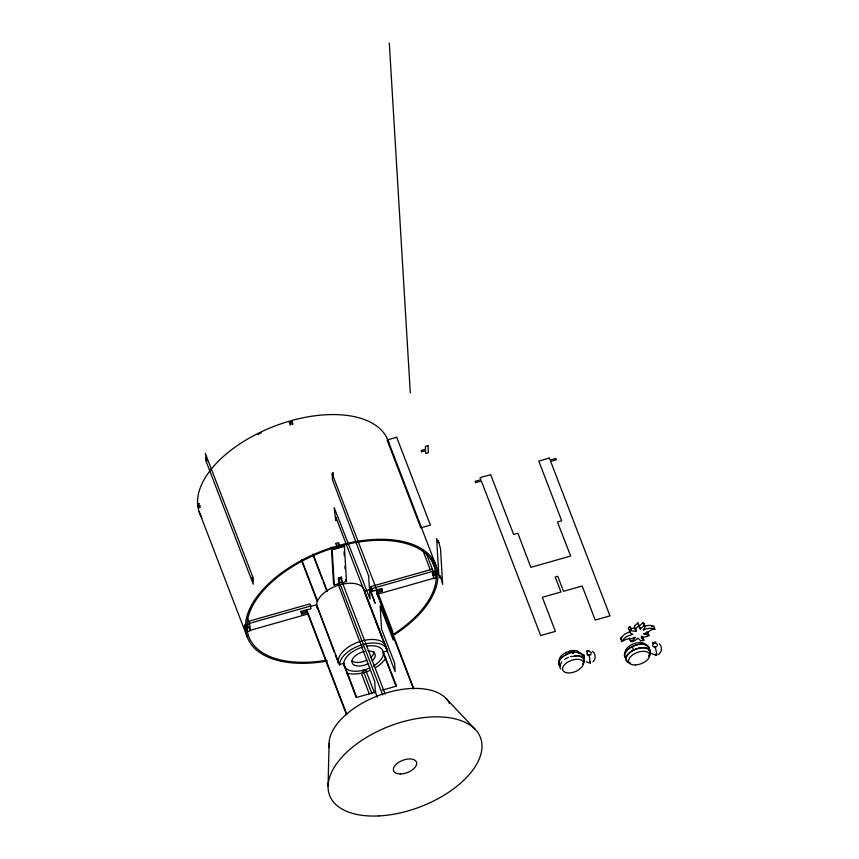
<?xml version="1.0" encoding="UTF-8"?>
<svg xmlns="http://www.w3.org/2000/svg" width="859" height="859" viewBox="0 0 859 859"><rect width="100%" height="100%" fill="white"/><g stroke="black" fill="none" stroke-linecap="round" stroke-linejoin="round"><path stroke-width="1.29" d="M328.074 786.049L329.072 743.368M583.744 658.338L584.27 658.971L584.141 655.138L583.347 656.813M582.896 663.921C587.051 658.692 579.385 654.375 574.65 656.051M559.724 665.768L561.786 661.881M638.108 622.861L637.743 623.054A19.982 10.673 -21 0 0 636.766 623.87L635.306 625.245A4.08 2.18 -21 0 0 634.769 626.104M639.214 625.674L639.182 625.964A17.234 9.213 -21 0 0 639.257 626.243L640.352 629.089A20.38 10.888 -21 0 0 641.233 628.251L641.941 627.542A22.517 12.037 -21 0 1 642.779 626.759L642.951 626.598A5.057 2.706 -21 0 0 643.896 625.588M584.549 660.614L584.174 661.559L584.582 660.99M621.422 641.458L621.465 641.383A2.384 1.278 -21 0 1 621.776 641.061L626.318 636.594L632.761 634.318A13.089 6.99 -21 0 1 630.281 632.686L629.411 631.14L630.109 629.937A3.651 1.954 -21 0 1 630.936 629.454L629.84 626.598A3.651 1.954 -21 0 0 629.003 627.081L628.316 628.294L629.132 629.862M583.046 655.277L584.109 656.77L583.519 657.307M643.842 625.127L644.1 623.398L642.79 622.485L645.292 626.63L643.37 629.797M572.749 653.28L572.835 653.162A3.79 2.019 -21 0 0 573.866 651.777A2.405 1.288 -21 0 0 573.318 650.725L572.889 651.09M573.125 650.66L573.737 652.26L573.071 653.098M621.937 637.872L620.853 638.484A1.471 0.784 -21 0 1 620.381 638.656L620.37 638.527A2.384 1.278 -21 0 1 620.692 638.216L624.708 634.082L630.195 631.719M638.022 622.99L637.99 623.043A3.876 2.072 -21 0 0 637.818 623.301L637.754 623.43A1.697 0.913 -21 0 0 637.722 623.795L638.624 624.729M639.117 625.846L639.085 625.9A3.876 2.072 -21 0 0 638.913 626.147L638.849 626.286A1.697 0.913 -21 0 0 638.817 626.64L639.719 627.575A5.691 3.039 -21 0 1 640.148 628.348M592.957 661.881C596.146 659.175 595.878 653.742 592.485 651.315M648.974 647.514L648.577 647.675A12.552 6.7 -21 0 0 633.362 646.183A12.552 6.7 -21 0 0 625.781 657.683M569.56 651.594L570.408 650.897L570.967 652.056M583.229 654.869L582.488 654.902C576.926 649.479 567.455 653.194 562.097 657.36A12.498 6.679 -21 0 0 558.79 662.557L559.767 665.714M563.536 656.244C560.111 658.134 556.095 663.782 560.476 666.777M658.144 654.676C661.945 652.539 662.579 646.72 659.293 643.842M565.308 653.323L565.963 653.377M564.674 659.368L568.39 657.307M621.476 641.512A1.471 0.784 -21 0 0 621.937 641.329L626.587 639.214L630.087 638.688M648.985 631.301L649.597 630.946A10.158 5.422 -21 0 1 653.162 629.25M648.481 631.59L648.137 631.794A15.118 8.075 -21 0 1 643.949 633.802M565.405 655.073L567.316 654.129M572.878 653.269L573.995 652.829M644.679 629.475L643.735 629.862A1.439 0.773 -21 0 1 643.327 630.055L643.316 630.044M590.627 654.848L588.061 655.03L586.933 653.828L587.653 651.39L589.102 651.025M629.422 638.216C629.121 643.144 634.64 639.944 635.295 637.389A1.374 0.73 -21 0 0 634.017 637.657M630.517 641.072L630.613 641.039A2.888 1.546 -21 0 0 631.698 641.63M336.9 546.421L339.423 545.701L336.857 546.549M289.515 423.122L289.462 422.231L291.985 421.522L292.833 424.496M290.31 425.216L290.256 424.325L292.779 423.605M200.372 507.239L198.837 507.669L198.042 505.543L197.957 504.115L199.481 503.685M198.042 505.575L199.567 505.146M198.837 507.669L198.751 506.209L200.276 505.779M336.094 544.327L336.041 543.446L338.564 542.727L339.52 547.28M336.943 548.01L336.846 545.529L339.369 544.821M332.326 549.814L344.534 546.345L344.448 544.885L332.229 548.353L332.326 549.814L331.349 547.28L333.485 582.896L334.291 584.979L339.08 583.626L338.79 577.849L341.313 577.13L342.022 581.768L385.165 694.158M338.135 579.073L339.885 578.579M382.642 694.877L339.498 582.488L339.305 579.191L341.828 578.472M339.498 582.488L342.022 581.768M334.291 584.979L332.154 549.363L344.362 545.905L346.499 581.522L341.71 582.874L341.313 577.13M248.552 621.304L310.045 603.856L311.022 608.72L306.781 609.933M376.059 590.262L371.818 591.464L370.852 586.59L432.345 569.152M310.851 605.949L249.357 623.387L249.786 630.463L308.714 613.755M371.818 591.464L371.657 588.683L433.151 571.246L433.58 578.322L377.208 594.31M249.529 623.838L247.005 624.557L247.435 631.623L249.958 630.914L249.529 623.838L247.134 617.589M372.87 588.791L364.624 591.132L387.549 650.864L383.307 652.067L383.393 653.538L396.117 686.362M435.846 570.977L436.275 578.043L433.741 578.762L433.323 571.686L435.846 570.977L431.046 558.468M249.615 627.661L245.373 628.863L244.482 625.309L246.007 624.88M432.721 575.305L432.517 571.922L436.759 570.752L437.65 574.306L433.408 575.541L432.603 573.415L436.844 572.212L436.759 570.752M370.594 590.928L372.956 590.262M244.568 626.769L246.061 625.792M301.606 614.185L301.52 612.725L307.211 611.103L307.297 612.574L301.606 614.185L301.004 611.383L306.695 609.772M375.984 590.122L381.686 588.501L382.201 589.843L382.287 591.303L376.586 592.914L378.98 599.142M245.373 628.863L245.287 627.403L249.529 626.168M437.564 572.846L433.323 574.048L432.517 571.922M382.201 589.843L376.5 591.454L413.78 688.585M375.952 691.946L356.678 697.411L343.707 663.309L339.466 664.512L316.541 604.768L310.625 606.39M363.153 672.78L363.013 670.331L365.537 669.612L374.417 692.773M382.373 690.121L396.504 686.116L383.307 652.067M570.473 656.609L578.762 655.61L584.013 657.919M652.099 626.479L652.765 626.351A2.18 1.17 -21 0 1 653.216 626.34A2.856 1.525 -21 0 1 653.763 626.436L654.859 629.282A10.759 5.745 -21 0 0 644.647 629.379M653.194 629.325L653.86 629.207A2.18 1.17 -21 0 1 654.311 629.185A2.856 1.525 -21 0 1 654.859 629.282M590.24 661.902L589.457 662.074L590.455 663.331L589.091 655.127M588.823 655.159L590.96 654.3L591.325 652.529C590.026 651.788 586.063 649.307 586.536 651.702M631.741 641.576L632.439 641.512A5.745 3.071 -21 0 0 637.389 638.516M633.394 628.348L630.656 628.036L629.84 626.598M578.429 652.872L579.267 652.872L578.622 652.572M654.826 641.974L655.943 642.102M643.853 633.996L645.657 634.382A27.628 14.764 -21 0 1 648.974 635.585L647.89 632.729A27.628 14.764 -21 0 0 646.355 632.084M583.39 655.02L581.479 653.957L582.488 654.902M640.589 640.621L638.13 638.398A1.578 0.848 -21 0 0 637.915 638.194L637.732 638.248A1.428 0.762 -21 0 0 637.571 638.516M577.635 652.389L581.146 653.72L582.488 655.685M589.253 655.664L587.288 654.751M573.737 652.26L573.941 652.325A2.405 1.288 -21 0 1 574.327 652.582M648.996 649.576L649.103 649.619A13.014 6.947 -21 0 1 648.974 650.145M589.113 662.826L586.364 661.806M656.383 655.406L650.446 653.13A13.014 6.947 -21 0 1 648.813 656.437M643.144 622.603L644.239 625.449M579.804 652.765L577.538 651.058A11.758 6.281 -21 0 0 572.191 650.617L566.779 652.121L562.151 654.977A11.242 6.002 -21 0 0 559.209 659.68A11.081 5.927 -21 0 0 559.542 661.645M445.821 698.249L475.081 729.237M570.634 651.251L570.312 651.487M560.626 669L559.918 667.787M650.22 650.735L649.007 647.611M642.715 637.389L643.81 640.234A5.487 2.931 -21 0 1 640.524 640.717M634.79 626.104A7.301 3.898 -21 0 0 634.951 628.262L636.025 631.129A13.433 7.183 -21 0 1 634.5 631.193L631.752 630.893L630.936 629.443M632.192 646.462L633.534 649.973M620.853 638.484L621.948 641.329M620.681 638.205L621.776 641.061M388.332 441.311L436.222 566.049M436.844 572.212L437.65 574.306M435.041 571.214L435.932 574.821L435.126 572.738M426.128 552.938L433.323 571.686M422.714 550.007L430.391 570.011M382.287 591.303L381.686 588.501M379.936 601.633L413.394 688.8M370.852 586.59L371.657 588.683M364.71 592.592L366.138 596.329M367.094 598.82L368.049 601.311M369.005 603.791L370.444 607.528M371.399 610.019L372.355 612.51M373.311 615.001L374.739 618.727M375.694 621.218L379.034 629.926M379.989 632.417L381.901 637.399M384.295 643.616L386.206 648.599M289.462 422.231L290.31 424.314M336.041 543.446L336.846 545.529M345.705 579.428L346.499 581.522M338.79 577.849L339.305 579.191M377.273 697.186L375.362 692.204L374.707 681.402L338.553 585.204L338.414 582.746M363.013 670.331L371.893 693.492M361.403 673.381L369.477 694.426M313.041 554.034L327.44 591.529M313.138 555.494L322.254 579.245M323.209 581.747L326.57 590.498M301.788 559.993L317.626 601.246M301.402 560.208L317.239 601.461M334.301 652.282L316.541 604.768M335.257 654.773L338.596 663.481M307.211 611.103L346.886 714.463M307.297 612.574L346.499 714.677M301.004 611.383L301.52 612.725M197.957 504.115L198.751 506.209M244.482 625.309L245.287 627.403M199.181 511.824L247.059 636.562M344.255 665.983L356.302 697.658M640.159 628.348L640.277 628.809A17.234 9.213 -21 0 0 640.352 629.089M648.577 648.953L648.459 648.341M650.07 652.475L650.263 650.854A13.014 6.947 -21 0 0 631.837 650.907A13.014 6.947 -21 0 0 630.012 663.191M246.898 628.434L246.855 627.789M389.288 42.95L410.301 392.842M365.537 669.612L365.676 672.071M344.04 551.725L344.276 555.687M344.91 566.231L345.071 568.873M338.564 542.727L338.618 543.618M343.707 663.309L343.793 664.769M291.985 421.522L292.039 422.403M247.005 626.887L247.091 628.401M246.844 627.607L246.812 626.963M329.405 747.598A64.146 34.274 -21 0 1 379.399 695.242A64.146 34.274 -21 0 1 449.44 703.338M327.397 661.033A100.943 53.945 -21 0 1 254.393 600.42A100.943 53.945 -21 0 1 405.158 542.072A100.943 53.945 -21 0 1 393.025 635.628M201.929 517.612A100.943 53.945 -21 0 1 272.722 426.869A100.943 53.945 -21 0 1 389.041 443.695M326.345 660.303A99.343 53.086 -21 0 1 256.143 599.883A99.343 53.086 -21 0 1 404.471 543.103A99.343 53.086 -21 0 1 392.198 635.091M257.925 434.439A99.343 53.086 -21 0 1 261.179 432.839M339.552 665.317A25.244 13.486 -21 0 1 362.756 644.572A25.244 13.486 -21 0 1 387.634 651.68M385.809 658.08A25.244 13.486 -21 0 1 375.845 667.454M369.52 670.654A25.244 13.486 -21 0 1 347.186 673.166M368.071 650.982A12.241 6.539 -21 0 1 372.13 660.936M368.264 663.556A12.241 6.539 -21 0 1 352.104 662.74A12.241 6.539 -21 0 1 364.237 651.476M366.525 646.204A20.788 11.113 -21 0 1 383.082 651.262A20.788 11.113 -21 0 1 373.3 666.101M369.832 667.915A20.788 11.113 -21 0 1 344.094 665.693A20.788 11.113 -21 0 1 362.906 647.031M317.83 609.224A25.244 13.486 -21 0 1 337.265 585.645A25.244 13.486 -21 0 1 364.699 592.957M338.564 663.717A25.244 13.486 -21 0 1 359.696 641.576A25.244 13.486 -21 0 1 386.282 648.169M373.912 651.68A12.241 6.539 -21 0 1 370.777 657.425M366.911 660.045A12.241 6.539 -21 0 1 351.546 660.55M568.841 652.325A2.362 1.267 -21 0 1 569.045 652.078M630.076 630.699A13.089 6.99 -21 0 1 629.185 629.84M636.047 631.118A7.301 3.898 -21 0 1 635.885 628.96A4.08 2.18 -21 0 1 636.401 628.09L637.861 626.716A19.982 10.673 -21 0 1 638.828 625.91L639.064 625.492A5.691 3.039 -21 0 0 638.645 624.718M634.93 628.283A13.433 7.183 -21 0 1 633.405 628.348M639.257 626.243A20.38 10.888 -21 0 0 640.138 625.406L640.857 624.697A22.517 12.037 -21 0 1 641.684 623.902L641.856 623.752A5.057 2.706 -21 0 0 642.8 622.743M644.851 626.104A10.759 5.745 -21 0 1 653.817 626.394M651.562 626.598A10.158 5.422 -21 0 1 652.078 626.404M648.878 635.51A5.659 3.028 -21 0 1 641.63 636.54M647.783 632.654A5.659 3.028 -21 0 1 646.387 633.384M641.694 637.013A7.43 3.973 -21 0 1 641.813 636.412M643.928 640.159A12.853 6.861 -21 0 1 641.609 637.034M642.833 637.303A12.853 6.861 -21 0 1 641.34 636.1M642.704 637.346A5.487 2.931 -21 0 1 641.158 637.754M634.103 637.765A4.929 2.631 -21 0 1 630.076 638.709M635.048 629.175A5.122 2.738 -21 0 1 636.036 628.702M653.42 643.595A2.266 1.89 -51.3 0 0 655.052 646.956A6.851 0.966 74.2 0 1 656.684 654.225A6.851 0.966 74.2 0 1 655.481 654.118M652.529 643.412A6.851 0.966 74.2 0 1 653.731 643.531A2.309 1.879 8.1 0 1 657.339 644.615A2.309 1.879 8.1 0 1 655.052 646.956M625.728 658.241A13.014 6.947 -21 0 1 632.664 646.226A13.014 6.947 -21 0 1 648.921 647.332M625.309 653.205A11.135 5.949 -21 0 1 633.878 643.702A11.135 5.949 -21 0 1 646.193 645.496M630.119 662.858A12.52 6.689 -21 0 1 628.541 653.892A12.52 6.689 -21 0 1 644.239 647.901A12.52 6.689 -21 0 1 648.932 655.685M650.37 652.668A3.286 0.795 73.7 0 1 649.157 649.715M583.658 663.212L582.381 666.638L578.075 670.278A11.425 6.11 -21 0 1 571.933 672.597L569.914 672.876A11.296 6.034 -21 0 1 566.425 672.672A11.135 5.949 -21 0 1 568.271 661.806L571.6 660.335A11.221 6.002 -21 0 1 581.393 660.066L583.078 661.451L583.658 663.212M396.697 437.285L387.076 440.012L420.803 527.856L430.423 525.128L396.697 437.285M427.965 445.692L425.366 446.422L425.527 449.236L421.286 450.438L421.382 451.898L425.624 450.696L425.785 453.498L428.394 452.757L427.965 445.692M549.373 458.062L538.776 461.068L561.711 520.801L557.47 522.004L570.655 556.052L530.841 567.348L517.87 533.235L513.628 534.438L490.693 474.705L480.052 477.615L480.857 479.709L475.156 481.319L475.671 482.661L481.373 481.04L540.676 635.553L555.408 631.365L542.33 597.295L560.981 592.001L555.215 576.99L557.738 576.271L563.504 591.293L582.155 585.999L595.233 620.069L609.965 615.892L550.651 461.39L556.353 459.769L555.837 458.438L550.147 460.048L549.373 458.062M368.672 576.045L332.519 479.848L332.143 473.706L332.948 475.789L332.755 472.493L333.464 477.132L392.735 631.537L393.25 640.073L380.161 605.992L381.546 629.056L394.635 663.137L395.14 671.663L335.869 517.258L336.073 520.565L335.558 519.223L334.183 507.69L370.057 599.11L369.402 588.308L375.136 603.243L369.316 586.847L368.672 576.045M438.831 542.319L438.026 540.225L438.176 542.684L436.63 538.668L438.766 574.284L440.291 578.257L440.141 575.798L440.978 577.978L442.653 584.41L440.517 548.794L438.831 542.319M436.028 573.275C433.956 567.133 436.501 577.688 436.028 573.286M252.836 577.119L205.333 453.359L206.933 461.165L205.591 457.654L205.752 460.424L253.265 584.195L252.836 577.119M252.836 579.449L252.031 577.355L252.922 580.974L252.836 579.449M378.926 815.921A80.767 43.154 -21 0 0 480.793 738.504A80.767 43.154 -21 0 0 355.379 744.914A80.767 43.154 -21 0 0 378.926 815.921M400.283 773.97A12.241 6.539 -21 0 0 416.636 762.674A12.241 6.539 -21 0 0 398.179 762.695A12.241 6.539 -21 0 0 400.283 773.97M635.531 664.952A11.135 5.949 -21 0 0 649.565 654.29A11.135 5.949 -21 0 0 632.278 655.17A11.135 5.949 -21 0 0 635.531 664.952"/></g></svg>
